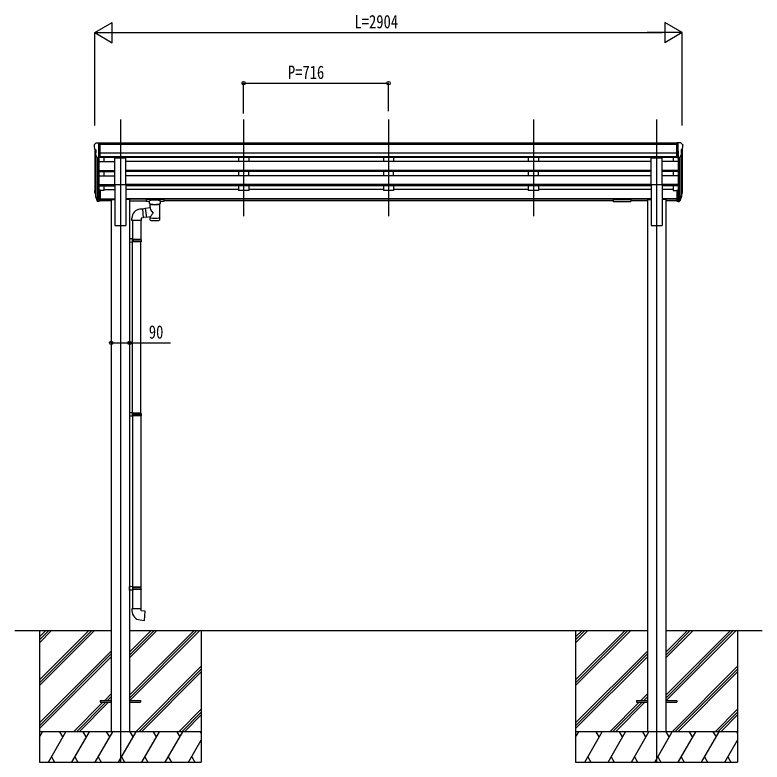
# Model space of a CAD drawing. Units: millimetres, scale not verified. Extents: x -8410 to 8410, y -5940 to 5940.
# Drawn here: x -2084 to 1608, y -2722 to 968 of the extents above; entities that cross this region are included whole.
import ezdxf
from ezdxf.enums import TextEntityAlignment as Align

# ---------------------------------------------------------------- set-up
doc = ezdxf.new("R2010")
doc.units = ezdxf.units.MM
doc.header["$LTSCALE"] = 30
for name, color, linetype in [('0-3_YKK_12', 2, 'Continuous'), ('0-4_YKK_13', 4, 'Continuous'), ('0-5_YKK_A1', 4, 'Continuous'), ('0-6_YKK_D', 6, 'Continuous')]:
    doc.layers.add(name, color=color, linetype=linetype)
doc.styles.add('ＭＳ ゴシック', font='')
doc.styles.get('ＭＳ ゴシック').set_extended_font_data('MS Gothic')

msp = doc.modelspace()

# ---------------------------------------------------------------- linework, layer by layer
at = {"layer": '0-3_YKK_12'}
for p, q in [((-1563, 452.03), (-1563, -2722.37)), ((-954, 452.03), (-954, -25.48)), ((-238, 452.03), (-238, -25.48)), ((478, 452.03), (478, -25.48)), ((1087, 452.03), (1087, -2722.37))]:
    msp.add_line(p, q, dxfattribs=at)
at = {"layer": '0-4_YKK_13'}
for p, q in [((-1685.09, 335.08), (-1689.16, 329.27)), ((-1682, 335.65), (-1684.33, 335.5)), ((-1682, 335.65), (-1663.5, 335.65)), ((-1670, 262.66), (-1670, 335.65)), ((-1663.5, 335.65), (-1653.5, 335.56)), ((-1663.5, 263.66), (-1663.5, 335.65)), ((-1653.5, 334.04), (-1653.5, 335.56)), ((1187.5, 335.65), (1177.5, 335.56)), ((1177.5, 334.04), (1177.5, 335.56)), ((1187.5, 263.66), (1187.5, 335.65)), ((1206, 335.65), (1187.5, 335.65)), ((1194, 262.66), (1194, 335.65)), ((1206, 335.65), (1208.33, 335.5)), ((1209.09, 335.08), (1213.16, 329.27)), ((-1692, 326.28), (-1692, 325.65)), ((-1689.47, 304.46), (-1684.15, 301.39)), ((-1684, 301.13), (-1684, 284.86)), ((1208, 301.13), (1208, 284.86)), ((1213.47, 304.46), (1208.15, 301.39)), ((1216, 326.28), (1216, 325.65)), ((-1677.62, 264.48), (-1686.63, 280.07)), ((-1670, 262.66), (-1675.21, 262.98)), ((-1663.5, 263.66), (-1670, 263.66)), ((-1590.5, 130.2), (-1590.5, 262)), ((-1590.5, 262), (-1535.5, 262)), ((-1535.5, 130.2), (-1535.5, 262)), ((1059.5, 130.2), (1059.5, 262)), ((1059.5, 262), (1114.5, 262)), ((1114.5, 130.2), (1114.5, 262)), ((1187.5, 263.66), (1194, 263.66)), ((1194, 262.66), (1199.21, 262.98)), ((1201.62, 264.48), (1210.63, 280.07)), ((-1590.5, 130.2), (-1535.5, 130.2)), ((1059.5, 130.2), (1114.5, 130.2)), ((-1688.91, 87.73), (-1685.03, 79.79)), ((-1688.3, 89.11), (-1685.03, 82.05)), ((-1686.59, 76.46), (-1686.25, 72.05)), ((-1670, 101.92), (-1670, 47.15)), ((-1663.5, 101.92), (-1670, 101.92)), ((-1663.5, 101.92), (-1663.5, 47.89)), ((1187.5, 101.92), (1187.5, 47.89)), ((1187.5, 101.92), (1194, 101.92)), ((1194, 101.92), (1194, 47.15)), ((1212.3, 89.11), (1209.03, 82.05)), ((1212.91, 87.73), (1209.03, 79.79)), ((1210.59, 76.46), (1210.25, 72.05)), ((-1686.25, 72.05), (-1677.44, 48.51)), ((-1685.64, 72.62), (-1677.44, 56.44)), ((-1676.43, 57.57), (-1684.19, 72.98)), ((-1670, 56.89), (-1675.13, 56.89)), ((-1670, 55.09), (-1674.85, 55.09)), ((-1670, 47.15), (-1674.85, 47.15)), ((-1663.5, 61.79), (-1670, 61.79)), ((-1663.5, 56.91), (-1670, 56.91)), ((-1663.5, 47.89), (-1670, 47.89)), ((-1436, 57.34), (-1436, 46.58)), ((-1351, 58.01), (-1434, 58.01)), ((-1351, 55.83), (-1434, 55.83)), ((-1419.5, 45.92), (-1434, 45.92)), ((-1419.5, 39.11), (-1419.5, 49.39)), ((-1365.5, 39.11), (-1365.5, 49.39)), ((-1351, 45.92), (-1365.5, 45.92)), ((-1349, 57.34), (-1349, 46.58)), ((-1349, 57.15), (-1349, 55.61)), ((873, 57.34), (873, 46.58)), ((873, 57.15), (873, 55.61)), ((875, 58.01), (958, 58.01)), ((875, 55.83), (958, 55.83)), ((875, 45.92), (958, 45.92)), ((960, 57.34), (960, 46.58)), ((1187.5, 61.79), (1194, 61.79)), ((1187.5, 56.91), (1194, 56.91)), ((1187.5, 47.89), (1194, 47.89)), ((1194, 56.89), (1199.13, 56.89)), ((1194, 55.09), (1198.85, 55.09)), ((1194, 47.15), (1198.85, 47.15)), ((1200.43, 57.57), (1208.19, 72.98)), ((1209.64, 72.62), (1201.44, 56.44)), ((1210.25, 72.05), (1201.44, 48.51)), ((-1466.36, 9.57), (-1453.85, 11.13)), ((-1440.33, 11.25), (-1453.68, 9.18)), ((-1440.62, 13.13), (-1415.4, 17.04)), ((-1440.62, 13.13), (-1433.6, -32.13)), ((-1415.4, 17.04), (-1415.4, 34.62)), ((-1369.6, 34.61), (-1369.58, -45.68)), ((-1505.76, -46.44), (-1505.76, -35.52)), ((-1433.89, -30.25), (-1450.01, -32.75)), ((-1415.4, -29.3), (-1433.6, -32.13)), ((-1415.42, -45.68), (-1415.4, -29.05)), ((-1459.76, -46.44), (-1505.76, -46.44)), ((-1503.8, -46.44), (-1503.8, -137.74)), ((-1461.8, -46.44), (-1461.8, -140.3)), ((-1501.8, -137.8), (-1517.8, -137.33)), ((-1517.8, -137.33), (-1517.8, -155.27)), ((-1501.8, -139.8), (-1503.8, -139.8)), ((-1460.8, -140.3), (-1503.8, -140.3)), ((-1459.8, -142.3), (-1503.8, -142.3)), ((-1501.8, -139.8), (-1501.8, -137.8)), ((-1499.32, -142.3), (-1498.89, -140.3)), ((-1459.8, -142.3), (-1460.8, -140.3)), ((-1459.8, -142.3), (-1459.8, -150.3)), ((-1501.8, -154.8), (-1517.8, -155.27)), ((-1459.8, -150.3), (-1503.8, -150.3)), ((-1460.8, -152.3), (-1503.8, -152.3)), ((-1503.8, -996.99), (-1503.8, -154.86)), ((-1501.8, -154.8), (-1501.8, -152.8)), ((-1461.8, -999.55), (-1461.8, -152.3)), ((-1459.8, -150.3), (-1460.8, -152.3)), ((-1501.8, -997.05), (-1517.8, -996.58)), ((-1517.8, -996.58), (-1517.8, -1014.52)), ((-1501.8, -1014.05), (-1517.8, -1014.52)), ((-1501.8, -999.05), (-1503.8, -999.05)), ((-1460.8, -999.55), (-1503.8, -999.55)), ((-1459.8, -1001.55), (-1503.8, -1001.55)), ((-1459.8, -1009.55), (-1503.8, -1009.55)), ((-1460.8, -1011.55), (-1503.8, -1011.55)), ((-1503.8, -1014.11), (-1503.8, -1856.24)), ((-1501.8, -999.05), (-1501.8, -997.05)), ((-1501.8, -1014.05), (-1501.8, -1012.05)), ((-1499.32, -1001.55), (-1498.89, -999.55)), ((-1461.8, -1011.55), (-1461.8, -1858.8)), ((-1459.8, -1001.55), (-1460.8, -999.55)), ((-1459.8, -1009.55), (-1460.8, -1011.55)), ((-1459.8, -1001.55), (-1459.8, -1009.55)), ((-1501.8, -1856.3), (-1517.8, -1855.83)), ((-1517.8, -1873.77), (-1517.8, -1855.83)), ((-1501.8, -1873.3), (-1517.8, -1873.77)), ((-1460.8, -1858.8), (-1503.8, -1858.8)), ((-1459.8, -1860.8), (-1503.8, -1860.8)), ((-1459.8, -1868.8), (-1503.8, -1868.8)), ((-1460.8, -1870.8), (-1503.8, -1870.8)), ((-1501.8, -1871.3), (-1503.8, -1871.3)), ((-1503.8, -1873.36), (-1503.8, -1964.8)), ((-1501.8, -1856.3), (-1501.8, -1858.3)), ((-1501.8, -1871.3), (-1501.8, -1873.3)), ((-1499.32, -1868.8), (-1498.89, -1870.8)), ((-1461.8, -1870.8), (-1461.8, -1964.8)), ((-1459.8, -1860.8), (-1460.8, -1858.8)), ((-1459.8, -1868.8), (-1460.8, -1870.8)), ((-1459.8, -1868.8), (-1459.8, -1860.8)), ((-1459.8, -1964.8), (-1505.8, -1964.8)), ((-1505.8, -1964.8), (-1505.8, -1975.72)), ((-1459.8, -1974.8), (-1459.8, -1964.8)), ((-1663, -2417.87), (-1663, -2426.87)), ((-1663, -2417.87), (-1608.2, -2417.87)), ((-1663, -2426.87), (-1608.2, -2426.87)), ((-1517.8, -2417.87), (-1463, -2417.87)), ((-1517.8, -2426.87), (-1463, -2426.87)), ((-1463, -2417.87), (-1463, -2426.87)), ((987, -2417.87), (987, -2426.87)), ((987, -2417.87), (1041.8, -2417.87)), ((987, -2426.87), (1041.8, -2426.87)), ((1132.2, -2417.87), (1187, -2417.87)), ((1132.2, -2426.87), (1187, -2426.87)), ((1187, -2417.87), (1187, -2426.87))]:
    msp.add_line(p, q, dxfattribs=at)
for points in [[(-1434, 58.01), (-1434.35, 58), (-1434.88, 57.98), (-1435.33, 57.93), (-1435.64, 57.85), (-1435.81, 57.75), (-1435.92, 57.61), (-1435.99, 57.43), (-1436, 57.34)], [(-1434, 45.92), (-1434.35, 45.92), (-1434.88, 45.95), (-1435.33, 46), (-1435.64, 46.08), (-1435.81, 46.18), (-1435.92, 46.31), (-1435.99, 46.49), (-1436, 46.58)], [(-1415.4, 34.62), (-1415.63, 34.72), (-1416.99, 35.45), (-1418.1, 36.3), (-1418.86, 37.16), (-1419.32, 38.06), (-1419.49, 38.95)], [(-1365.54, 39.17), (-1365.51, 38.81), (-1365.76, 37.85), (-1366.28, 36.97), (-1367.09, 36.13), (-1368.2, 35.34), (-1369.6, 34.61)], [(-1349, 57.34), (-1349.04, 57.54), (-1349.12, 57.68), (-1349.22, 57.77), (-1349.32, 57.83), (-1349.44, 57.88), (-1349.73, 57.94), (-1350.22, 57.98), (-1350.77, 58.01), (-1351, 58.01)], [(-1349, 46.58), (-1349.04, 46.39), (-1349.12, 46.25), (-1349.22, 46.16), (-1349.32, 46.1), (-1349.44, 46.05), (-1349.73, 45.99), (-1350.22, 45.94), (-1350.77, 45.92), (-1351, 45.92)], [(873, 57.34), (873.04, 57.54), (873.12, 57.68), (873.22, 57.77), (873.32, 57.83), (873.44, 57.88), (873.73, 57.94), (874.22, 57.98), (874.77, 58.01), (875, 58.01)], [(873, 46.58), (873.04, 46.39), (873.12, 46.25), (873.22, 46.16), (873.32, 46.1), (873.44, 46.05), (873.73, 45.99), (874.22, 45.94), (874.77, 45.92), (875, 45.92)], [(958, 58.01), (958.35, 58), (958.88, 57.98), (959.33, 57.93), (959.64, 57.85), (959.81, 57.75), (959.92, 57.61), (959.99, 57.43), (960, 57.34)], [(958, 45.92), (958.35, 45.92), (958.88, 45.95), (959.33, 46), (959.64, 46.08), (959.81, 46.18), (959.92, 46.31), (959.99, 46.49), (960, 46.58)], [(-1453.85, 11.13), (-1449.84, -34.7), (-1459.76, -36.44), (-1459.76, -46.44)], [(-1501.8, -152.8), (-1503.8, -152.8), (-1503.8, -139.8)], [(-1499.32, -142.3), (-1499.32, -150.3), (-1498.89, -152.3)], [(-1501.8, -1012.05), (-1503.8, -1012.05), (-1503.8, -999.05)], [(-1499.32, -1001.55), (-1499.32, -1009.55), (-1498.89, -1011.55)], [(-1501.8, -1858.3), (-1503.8, -1858.3), (-1503.8, -1871.3)], [(-1499.32, -1868.8), (-1499.32, -1860.8), (-1498.89, -1858.8)], [(-1464.72, -2020.55), (-1443.89, -2022.37), (-1439.88, -1976.55), (-1459.8, -1974.8)]]:
    msp.add_lwpolyline(points, dxfattribs=at)
for centre, radius, start, end in [((-1684.27, 334.51), 1, 93.5, 145), ((1208.27, 334.51), 1, 35, 86.5), ((-1689, 326.28), 3, 93, 180), ((-1490, 325.65), 202, 180, 184.94904), ((-1685.1, 308.83), 6.18, 185.7035, 224.99897), ((-1684.3, 301.13), 0.3, 0, 60), ((1208.3, 301.13), 0.3, 120, 180), ((1213, 326.28), 3, 0, 87), ((1209.1, 308.83), 6.18, 315.00103, 354.2965), ((1014, 325.65), 202, 355.05096, 0), ((-1684.03, 281.57), 3, 94.7167, 210), ((-1684.3, 284.86), 0.3, 274.7167, 0), ((-1675.03, 265.98), 3, 210, 266.5), ((1199.03, 265.98), 3, 273.5, 330), ((1208.3, 284.86), 0.3, 180, 265.2833), ((1208.03, 281.57), 3, 330, 85.2833), ((-1660.82, 96.85), 29.53, 186.50806, 197.98144), ((-1659.41, 98.61), 30.41, 187.1552, 198.19734), ((1183.41, 98.61), 30.41, 341.80266, 352.8448), ((1184.82, 96.85), 29.53, 342.01856, 353.49194), ((-1459.85, -35.88), 45.91, 98.14944, 179.55845), ((-1460.8, -1975.72), 45, 180, 265)]:
    msp.add_arc(centre, radius, start, end, dxfattribs=at)
for centre, major_axis, ratio, start_param, end_param in [((-1601.35, 96.42), (-89.06, 1.43), 0.57596, 6.1962358, 6.3678173), ((-1602.14, 103.09), (87.93, 4.42), 0.541684, 3.0659337, 3.2228513), ((-1685.29, 76.46), (1.3, 0), 0.90356, 1.3700892, 3.347195), ((-1599.37, 92.65), (-89.07, 0), 0.90356, 0.2056023, 0.2515348), ((-1600.08, 96.52), (-88.05, 0), 0.90356, 0.2662965, 0.3003836), ((1124.08, 96.52), (88.05, 0), 0.90356, 5.9828017, 6.0168888), ((1209.29, 76.46), (-1.3, 0), 0.90356, 2.9359903, 4.9130961), ((1123.37, 92.65), (89.07, 0), 0.90356, 6.0316505, 6.077583), ((1126.14, 103.09), (-87.93, 4.42), 0.541684, 3.060334, 3.2172517), ((1125.35, 96.42), (89.06, 1.43), 0.57596, 6.1985533, 6.3701348), ((-1674.85, 57.8), (-3, 0), 0.90356, 0.5235988, 1.5707963), ((-1674.85, 49.86), (3, 0), 0.90356, 3.6651914, 4.712389), ((-1675.13, 58.25), (-1.5, 0), 0.90356, 0.5235988, 1.5707963), ((-1434, 55.61), (-2, 0), 0.109601, 4.712389, 6.2831853), ((-1392.5, 49.39), (-27, 0), 0.122176, 3.1415927, 6.2831853), ((-1403.5, 39.11), (-16, 0), 0.361356, 0, 0.0194874), ((-1351, 55.61), (-2, 0), 0.109601, 3.1415927, 4.712389), ((875, 55.61), (2, 0), 0.109601, 1.5707963, 3.1415927), ((958, 55.61), (2, 0), 0.109601, 0, 1.5707963), ((1198.85, 57.8), (3, 0), 0.90356, 4.712389, 5.7595865), ((1198.85, 49.86), (-3, 0), 0.90356, 1.5707963, 2.6179939), ((1199.13, 58.25), (1.5, 0), 0.90356, 4.712389, 5.7595865), ((-1392.5, -9.5), (22.81, -26.62), 0.234429, 3.1563334, 4.5976381), ((-1392.49, 34.16), (-22.92, 0.42), 0.07247, 0.0008089, 1.5716053), ((-1392.49, 32.53), (-22.92, 0.42), 0.07247, 0.0008089, 1.5716053), ((-1392.51, 34.16), (22.91, 0.42), 0.072511, 4.711586, 6.2823824), ((-1392.51, 32.53), (22.91, 0.42), 0.072511, 4.711586, 6.2823824), ((-1395.06, -6.86), (-20.32, -22.25), 0.045535, 4.9756507, 6.2441899), ((-1392.5, -33.24), (-22.91, 0), 0.122865, 6.2831853, 9.424778), ((-1392.5, -45.68), (-22.92, 0), 0.101955, 6.2829723, 9.4248207)]:
    msp.add_ellipse(centre, major_axis=major_axis, ratio=ratio, start_param=start_param, end_param=end_param, dxfattribs=at)
at = {"layer": '0-5_YKK_A1'}
for p, q in [((1187.5, 334.04), (-1663.5, 334.04)), ((-1690, 305.07), (-1690, 102.29)), ((1187.5, 328.83), (-1663.5, 328.83)), ((1214, 305.07), (1214, 102.29)), ((-1685.03, 277.3), (-1685.03, 75.58)), ((-1676, 263.14), (-1676.01, 57.15)), ((-1670, 294.54), (-1670, 101.92)), ((1187.5, 285.29), (-1663.5, 285.29)), ((1187.5, 267.44), (-1663.5, 267.44)), ((1187.5, 264.2), (-1663.5, 264.2)), ((-1645, 264.2), (-1645, 243.62)), ((-979, 264.1), (-979, 243.62)), ((-929, 264.1), (-929, 243.62)), ((-263, 264.1), (-263, 243.62)), ((-213, 264.1), (-213, 243.62)), ((453, 264.1), (453, 243.62)), ((503, 264.1), (503, 243.62)), ((1169, 264.2), (1169, 243.62)), ((1194, 294.54), (1194, 101.92)), ((1200, 263.14), (1200.01, 57.15)), ((1209.03, 277.3), (1209.03, 75.58)), ((-1670, 243.62), (-1590.5, 243.62)), ((1059.5, 243.62), (-1535.5, 243.62)), ((-929, 243.62), (-979, 243.62)), ((-213, 243.62), (-263, 243.62)), ((503, 243.62), (453, 243.62)), ((1194, 243.62), (1114.5, 243.62)), ((-1670, 200.25), (-1590.5, 200.25)), ((-1670, 198.76), (-1590.5, 198.76)), ((-1670, 194.44), (-1590.5, 194.44)), ((-1645, 194.44), (-1645, 173.51)), ((1059.5, 200.25), (-1535.5, 200.25)), ((1059.5, 198.76), (-1535.5, 198.76)), ((1059.5, 194.44), (-1535.5, 194.44)), ((-979, 194.44), (-979, 173.51)), ((-929, 173.51), (-929, 194.44)), ((-263, 194.44), (-263, 173.51)), ((-213, 173.51), (-213, 194.44)), ((453, 194.44), (453, 173.51)), ((503, 173.51), (503, 194.44)), ((1194, 200.25), (1114.5, 200.25)), ((1194, 198.76), (1114.5, 198.76)), ((1194, 194.44), (1114.5, 194.44)), ((1169, 194.44), (1169, 173.51)), ((-1670, 173.51), (-1590.5, 173.51)), ((1059.5, 173.51), (-1535.5, 173.51)), ((-929, 173.51), (-979, 173.51)), ((-213, 173.51), (-263, 173.51)), ((503, 173.51), (453, 173.51)), ((1194, 173.51), (1114.5, 173.51)), ((-1670, 130.15), (-1590.5, 130.15)), ((-1670, 128.65), (-1590.5, 128.65)), ((-1670, 124.34), (-1590.5, 124.34)), ((-1645, 124.34), (-1645, 101.29)), ((-1590.5, 130.2), (-1590.5, -72.37)), ((-1535.5, 130.2), (-1535.5, -72.37)), ((1059.5, 130.15), (-1535.5, 130.15)), ((1059.5, 128.65), (-1535.5, 128.65)), ((1059.5, 124.34), (-1535.5, 124.34)), ((-979, 124.34), (-979, 101.29)), ((-929, 124.34), (-929, 101.29)), ((-263, 124.34), (-263, 101.29)), ((-213, 124.34), (-213, 101.29)), ((453, 124.34), (453, 101.29)), ((503, 124.34), (503, 101.29)), ((1059.5, 130.2), (1059.5, -72.37)), ((1114.5, 130.2), (1114.5, -72.37)), ((1194, 130.15), (1114.5, 130.15)), ((1194, 128.65), (1114.5, 128.65)), ((1194, 124.34), (1114.5, 124.34)), ((1169, 124.34), (1169, 101.29)), ((-1645, 101.29), (-1663.5, 101.29)), ((-1645, 106.23), (-1590.5, 106.23)), ((-979, 106.23), (-1535.5, 106.23)), ((-929, 101.29), (-979, 101.29)), ((-263, 106.23), (-929, 106.23)), ((-213, 101.29), (-263, 101.29)), ((453, 106.23), (-213, 106.23)), ((503, 101.29), (453, 101.29)), ((1059.5, 106.23), (503, 106.23)), ((1169, 106.23), (1114.5, 106.23)), ((1169, 101.29), (1187.5, 101.29)), ((-1663.5, 59.22), (-1590.5, 59.22)), ((-1663.5, 57.82), (-1590.5, 57.82)), ((-1608.2, 50.13), (-1663.5, 50.13)), ((-1608.2, 56.63), (-1608.2, -2572.37)), ((-1608.2, 56.63), (-1590.5, 56.63)), ((1059.5, 59.22), (-1535.5, 59.22)), ((1059.5, 57.82), (-1535.5, 57.82)), ((-1517.8, 56.63), (-1535.5, 56.63)), ((-1517.8, 56.63), (-1517.8, -2572.37)), ((-1517.8, 50.13), (-1436, 50.13)), ((873, 50.13), (-1349, 50.13)), ((1041.8, 50.13), (960, 50.13)), ((1041.8, 56.63), (1041.8, -2572.37)), ((1041.8, 56.63), (1059.5, 56.63)), ((1187.5, 59.22), (1114.5, 59.22)), ((1187.5, 57.82), (1114.5, 57.82)), ((1132.2, 56.63), (1114.5, 56.63)), ((1132.2, 56.63), (1132.2, -2572.37)), ((1187.5, 50.13), (1132.2, 50.13)), ((-1590.5, -72.37), (-1535.5, -72.37)), ((1059.5, -72.37), (1114.5, -72.37)), ((-2084.04, -2072.37), (-1608.2, -2072.37)), ((-1963.2, -2072.37), (-1963.2, -2722.37)), ((-1963.2, -2316.55), (-1719.02, -2072.37)), ((-1963.2, -2330.69), (-1704.88, -2072.37)), ((-1963.2, -2344.83), (-1690.74, -2072.37)), ((-1963.2, -2132.7), (-1902.87, -2072.37)), ((-1963.2, -2118.56), (-1917.01, -2072.37)), ((-1963.2, -2104.42), (-1931.15, -2072.37)), ((-1518, -2391.85), (-1198.52, -2072.37)), ((-1518, -2405.99), (-1184.38, -2072.37)), ((-1518, -2208), (-1382.37, -2072.37)), ((-1518, -2193.86), (-1396.51, -2072.37)), ((-1518, -2179.72), (-1410.65, -2072.37)), ((-1517.8, -2072.37), (1041.8, -2072.37)), ((-1515.74, -2417.87), (-1170.24, -2072.37)), ((-1163.2, -2072.37), (-1163.2, -2722.37)), ((686.8, -2072.37), (686.8, -2722.37)), ((686.8, -2316.55), (930.98, -2072.37)), ((686.8, -2330.69), (945.12, -2072.37)), ((686.8, -2344.83), (959.26, -2072.37)), ((686.8, -2132.7), (747.13, -2072.37)), ((686.8, -2118.56), (732.99, -2072.37)), ((686.8, -2104.42), (718.85, -2072.37)), ((1132, -2391.85), (1451.48, -2072.37)), ((1132, -2405.99), (1465.62, -2072.37)), ((1132, -2208), (1267.63, -2072.37)), ((1132, -2193.86), (1253.49, -2072.37)), ((1132, -2179.72), (1239.35, -2072.37)), ((1132.2, -2072.37), (1608.04, -2072.37)), ((1134.26, -2417.87), (1479.76, -2072.37)), ((1486.8, -2072.37), (1486.8, -2722.37)), ((-1963.2, -2528.68), (-1608.4, -2173.88)), ((686.8, -2528.68), (1041.6, -2173.88)), ((-1963.2, -2542.82), (-1608.4, -2188.02)), ((-1963.2, -2556.96), (-1608.4, -2202.17)), ((686.8, -2542.82), (1041.6, -2188.02)), ((686.8, -2556.96), (1041.6, -2202.17)), ((-1486.39, -2572.37), (-1163.2, -2249.18)), ((1163.61, -2572.37), (1486.8, -2249.18)), ((-1472.25, -2572.37), (-1163.2, -2263.32)), ((-1458.11, -2572.37), (-1163.2, -2277.47)), ((1177.75, -2572.37), (1486.8, -2263.32)), ((1191.89, -2572.37), (1486.8, -2277.47)), ((-1640.26, -2417.87), (-1608.4, -2386.01)), ((1009.74, -2417.87), (1041.6, -2386.01)), ((-1794.76, -2572.37), (-1649.26, -2426.87)), ((-1780.62, -2572.37), (-1635.12, -2426.87)), ((-1766.47, -2572.37), (-1620.97, -2426.87)), ((-1626.12, -2417.87), (-1608.4, -2400.16)), ((-1611.97, -2417.87), (-1608.4, -2414.3)), ((855.24, -2572.37), (1000.74, -2426.87)), ((869.38, -2572.37), (1014.88, -2426.87)), ((883.53, -2572.37), (1029.03, -2426.87)), ((1023.88, -2417.87), (1041.6, -2400.16)), ((1038.03, -2417.87), (1041.6, -2414.3)), ((-1274.26, -2572.37), (-1163.2, -2461.31)), ((1375.74, -2572.37), (1486.8, -2461.31)), ((-1260.12, -2572.37), (-1163.2, -2475.45)), ((-1245.97, -2572.37), (-1163.2, -2489.6)), ((1389.88, -2572.37), (1486.8, -2475.45)), ((1404.03, -2572.37), (1486.8, -2489.6)), ((-1163.2, -2572.37), (-1963.2, -2572.37)), ((-1963.2, -2599.87), (-1947.32, -2572.37)), ((-1918.45, -2722.37), (-1831.85, -2572.37)), ((-1846.85, -2598.35), (-1861.85, -2572.37)), ((-1802.98, -2722.37), (-1716.38, -2572.37)), ((-1731.38, -2598.35), (-1746.38, -2572.37)), ((-1687.51, -2722.37), (-1600.91, -2572.37)), ((-1615.91, -2598.35), (-1630.91, -2572.37)), ((-1572.04, -2722.37), (-1485.44, -2572.37)), ((-1500.44, -2598.35), (-1515.44, -2572.37)), ((-1456.57, -2722.37), (-1369.97, -2572.37)), ((-1384.97, -2598.35), (-1399.97, -2572.37)), ((-1341.1, -2722.37), (-1254.5, -2572.37)), ((-1284.5, -2572.37), (-1269.5, -2598.35)), ((-1169.03, -2572.37), (-1163.2, -2582.47)), ((1486.8, -2572.37), (686.8, -2572.37)), ((686.8, -2599.87), (702.68, -2572.37)), ((731.55, -2722.37), (818.15, -2572.37)), ((803.15, -2598.35), (788.15, -2572.37)), ((847.02, -2722.37), (933.62, -2572.37)), ((918.62, -2598.35), (903.62, -2572.37)), ((962.49, -2722.37), (1049.09, -2572.37)), ((1034.09, -2598.35), (1019.09, -2572.37)), ((1077.96, -2722.37), (1164.56, -2572.37)), ((1149.56, -2598.35), (1134.56, -2572.37)), ((1193.43, -2722.37), (1280.03, -2572.37)), ((1265.03, -2598.35), (1250.03, -2572.37)), ((1308.9, -2722.37), (1395.5, -2572.37)), ((1365.5, -2572.37), (1380.5, -2598.35)), ((1480.97, -2572.37), (1486.8, -2582.47)), ((-1225.63, -2722.37), (-1163.2, -2614.23)), ((1424.37, -2722.37), (1486.8, -2614.23)), ((-1963.2, -2722.37), (-1163.2, -2722.37)), ((-1903.46, -2696.39), (-1888.46, -2722.37)), ((-1787.98, -2696.39), (-1772.99, -2722.37)), ((-1672.51, -2696.39), (-1657.51, -2722.37)), ((-1557.04, -2696.39), (-1542.04, -2722.37)), ((-1441.57, -2696.39), (-1426.58, -2722.37)), ((-1326.1, -2696.39), (-1311.11, -2722.37)), ((-1210.63, -2696.39), (-1195.64, -2722.37)), ((686.8, -2722.37), (1486.8, -2722.37)), ((746.54, -2696.39), (761.54, -2722.37)), ((862.02, -2696.39), (877.01, -2722.37)), ((977.49, -2696.39), (992.49, -2722.37)), ((1092.96, -2696.39), (1107.96, -2722.37)), ((1208.43, -2696.39), (1223.42, -2722.37)), ((1323.9, -2696.39), (1338.89, -2722.37)), ((1439.37, -2696.39), (1454.36, -2722.37))]:
    msp.add_line(p, q, dxfattribs=at)
at = {"layer": '0-6_YKK_D'}
for p, q in [((-1690, 881.03), (-1603.4, 931.03)), ((-1603.4, 831.03), (-1603.4, 931.03)), ((1214, 881.03), (1127.4, 931.03)), ((1127.4, 931.03), (1127.4, 831.03)), ((-1690, 421.45), (-1690, 882.03)), ((-1690, 881.03), (-1603.4, 831.03)), ((-1690, 881.03), (-1516.79, 881.03)), ((-1590, 881.03), (1114, 881.03)), ((1214, 881.03), (1040.79, 881.03)), ((1214, 881.03), (1127.4, 831.03)), ((1214, 421.45), (1214, 882.03)), ((-954, 480.92), (-954, 632.03)), ((-954, 631.03), (-238, 631.03)), ((-238, 492.06), (-238, 632.03))]:
    msp.add_line(p, q, dxfattribs=at)
msp.add_lwpolyline([(-1608.2, -651.92), (-1517.8, -651.92), (-1315.57, -651.92)], dxfattribs=at)
for centre in [(-954, 631.03), (-238, 631.03), (-1608.2, -651.92), (-1517.8, -651.92)]:
    msp.add_circle(centre, 8.5, dxfattribs=at)

# ---------------------------------------------------------------- texts
at = {"layer": '0-6_YKK_D', "style": 'ＭＳ ゴシック', "width": 0.8}
for s, p in [('L=2904', (-406, 882.36)), ('P=716', (-735.2, 632.33)), ('90', (-1422.47, -650.62))]:
    msp.add_text(s, height=65.98, dxfattribs=at).set_placement(p, align=Align.BOTTOM_LEFT)

doc.saveas('drawing.dxf')
